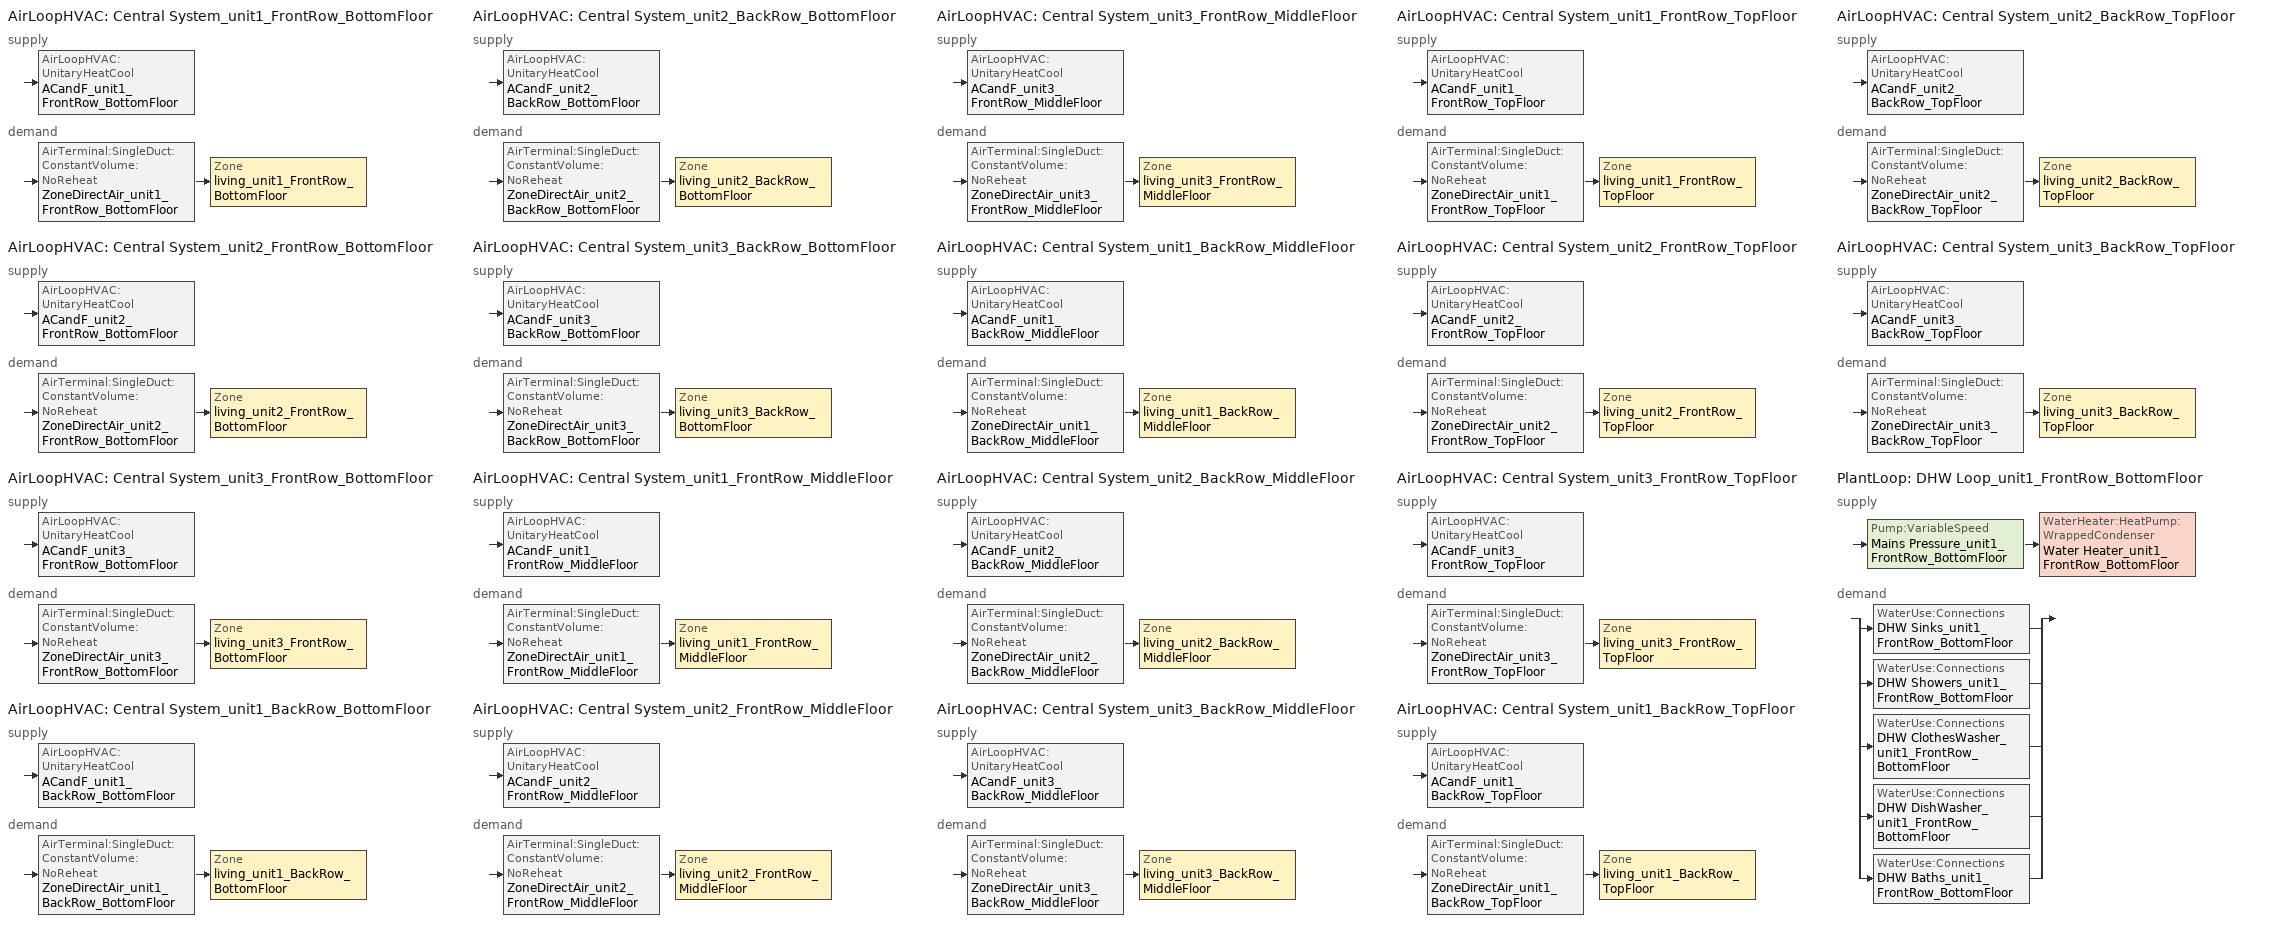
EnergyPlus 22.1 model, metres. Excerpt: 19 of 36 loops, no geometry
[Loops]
AirLoopHVAC 'Central System_unit1_FrontRow_BottomFloor'
 supply: AirLoopHVAC:UnitaryHeatCool 'ACandF_unit1_FrontRow_BottomFloor'
 demand: AirTerminal:SingleDuct:ConstantVolume:NoReheat 'ZoneDirectAir_unit1_FrontRow_BottomFloor' > Zone 'living_unit1_FrontRow_BottomFloor'
AirLoopHVAC 'Central System_unit2_FrontRow_BottomFloor'
 supply: AirLoopHVAC:UnitaryHeatCool 'ACandF_unit2_FrontRow_BottomFloor'
 demand: AirTerminal:SingleDuct:ConstantVolume:NoReheat 'ZoneDirectAir_unit2_FrontRow_BottomFloor' > Zone 'living_unit2_FrontRow_BottomFloor'
AirLoopHVAC 'Central System_unit3_FrontRow_BottomFloor'
 supply: AirLoopHVAC:UnitaryHeatCool 'ACandF_unit3_FrontRow_BottomFloor'
 demand: AirTerminal:SingleDuct:ConstantVolume:NoReheat 'ZoneDirectAir_unit3_FrontRow_BottomFloor' > Zone 'living_unit3_FrontRow_BottomFloor'
AirLoopHVAC 'Central System_unit1_BackRow_BottomFloor'
 supply: AirLoopHVAC:UnitaryHeatCool 'ACandF_unit1_BackRow_BottomFloor'
 demand: AirTerminal:SingleDuct:ConstantVolume:NoReheat 'ZoneDirectAir_unit1_BackRow_BottomFloor' > Zone 'living_unit1_BackRow_BottomFloor'
AirLoopHVAC 'Central System_unit2_BackRow_BottomFloor'
 supply: AirLoopHVAC:UnitaryHeatCool 'ACandF_unit2_BackRow_BottomFloor'
 demand: AirTerminal:SingleDuct:ConstantVolume:NoReheat 'ZoneDirectAir_unit2_BackRow_BottomFloor' > Zone 'living_unit2_BackRow_BottomFloor'
AirLoopHVAC 'Central System_unit3_BackRow_BottomFloor'
 supply: AirLoopHVAC:UnitaryHeatCool 'ACandF_unit3_BackRow_BottomFloor'
 demand: AirTerminal:SingleDuct:ConstantVolume:NoReheat 'ZoneDirectAir_unit3_BackRow_BottomFloor' > Zone 'living_unit3_BackRow_BottomFloor'
AirLoopHVAC 'Central System_unit1_FrontRow_MiddleFloor'
 supply: AirLoopHVAC:UnitaryHeatCool 'ACandF_unit1_FrontRow_MiddleFloor'
 demand: AirTerminal:SingleDuct:ConstantVolume:NoReheat 'ZoneDirectAir_unit1_FrontRow_MiddleFloor' > Zone 'living_unit1_FrontRow_MiddleFloor'
AirLoopHVAC 'Central System_unit2_FrontRow_MiddleFloor'
 supply: AirLoopHVAC:UnitaryHeatCool 'ACandF_unit2_FrontRow_MiddleFloor'
 demand: AirTerminal:SingleDuct:ConstantVolume:NoReheat 'ZoneDirectAir_unit2_FrontRow_MiddleFloor' > Zone 'living_unit2_FrontRow_MiddleFloor'
AirLoopHVAC 'Central System_unit3_FrontRow_MiddleFloor'
 supply: AirLoopHVAC:UnitaryHeatCool 'ACandF_unit3_FrontRow_MiddleFloor'
 demand: AirTerminal:SingleDuct:ConstantVolume:NoReheat 'ZoneDirectAir_unit3_FrontRow_MiddleFloor' > Zone 'living_unit3_FrontRow_MiddleFloor'
AirLoopHVAC 'Central System_unit1_BackRow_MiddleFloor'
 supply: AirLoopHVAC:UnitaryHeatCool 'ACandF_unit1_BackRow_MiddleFloor'
 demand: AirTerminal:SingleDuct:ConstantVolume:NoReheat 'ZoneDirectAir_unit1_BackRow_MiddleFloor' > Zone 'living_unit1_BackRow_MiddleFloor'
AirLoopHVAC 'Central System_unit2_BackRow_MiddleFloor'
 supply: AirLoopHVAC:UnitaryHeatCool 'ACandF_unit2_BackRow_MiddleFloor'
 demand: AirTerminal:SingleDuct:ConstantVolume:NoReheat 'ZoneDirectAir_unit2_BackRow_MiddleFloor' > Zone 'living_unit2_BackRow_MiddleFloor'
AirLoopHVAC 'Central System_unit3_BackRow_MiddleFloor'
 supply: AirLoopHVAC:UnitaryHeatCool 'ACandF_unit3_BackRow_MiddleFloor'
 demand: AirTerminal:SingleDuct:ConstantVolume:NoReheat 'ZoneDirectAir_unit3_BackRow_MiddleFloor' > Zone 'living_unit3_BackRow_MiddleFloor'
AirLoopHVAC 'Central System_unit1_FrontRow_TopFloor'
 supply: AirLoopHVAC:UnitaryHeatCool 'ACandF_unit1_FrontRow_TopFloor'
 demand: AirTerminal:SingleDuct:ConstantVolume:NoReheat 'ZoneDirectAir_unit1_FrontRow_TopFloor' > Zone 'living_unit1_FrontRow_TopFloor'
AirLoopHVAC 'Central System_unit2_FrontRow_TopFloor'
 supply: AirLoopHVAC:UnitaryHeatCool 'ACandF_unit2_FrontRow_TopFloor'
 demand: AirTerminal:SingleDuct:ConstantVolume:NoReheat 'ZoneDirectAir_unit2_FrontRow_TopFloor' > Zone 'living_unit2_FrontRow_TopFloor'
AirLoopHVAC 'Central System_unit3_FrontRow_TopFloor'
 supply: AirLoopHVAC:UnitaryHeatCool 'ACandF_unit3_FrontRow_TopFloor'
 demand: AirTerminal:SingleDuct:ConstantVolume:NoReheat 'ZoneDirectAir_unit3_FrontRow_TopFloor' > Zone 'living_unit3_FrontRow_TopFloor'
AirLoopHVAC 'Central System_unit1_BackRow_TopFloor'
 supply: AirLoopHVAC:UnitaryHeatCool 'ACandF_unit1_BackRow_TopFloor'
 demand: AirTerminal:SingleDuct:ConstantVolume:NoReheat 'ZoneDirectAir_unit1_BackRow_TopFloor' > Zone 'living_unit1_BackRow_TopFloor'
AirLoopHVAC 'Central System_unit2_BackRow_TopFloor'
 supply: AirLoopHVAC:UnitaryHeatCool 'ACandF_unit2_BackRow_TopFloor'
 demand: AirTerminal:SingleDuct:ConstantVolume:NoReheat 'ZoneDirectAir_unit2_BackRow_TopFloor' > Zone 'living_unit2_BackRow_TopFloor'
AirLoopHVAC 'Central System_unit3_BackRow_TopFloor'
 supply: AirLoopHVAC:UnitaryHeatCool 'ACandF_unit3_BackRow_TopFloor'
 demand: AirTerminal:SingleDuct:ConstantVolume:NoReheat 'ZoneDirectAir_unit3_BackRow_TopFloor' > Zone 'living_unit3_BackRow_TopFloor'
PlantLoop 'DHW Loop_unit1_FrontRow_BottomFloor'
 supply: Pump:VariableSpeed 'Mains Pressure_unit1_FrontRow_BottomFloor' > WaterHeater:HeatPump:WrappedCondenser 'Water Heater_unit1_FrontRow_BottomFloor'
 demand: split
  | WaterUse:Connections 'DHW Sinks_unit1_FrontRow_BottomFloor'
  | WaterUse:Connections 'DHW Showers_unit1_FrontRow_BottomFloor'
  | WaterUse:Connections 'DHW ClothesWasher_unit1_FrontRow_BottomFloor'
  | WaterUse:Connections 'DHW DishWasher_unit1_FrontRow_BottomFloor'
  | WaterUse:Connections 'DHW Baths_unit1_FrontRow_BottomFloor'
[ThermostatSetpoint:DualSetpoint]
Name | Heating Setpoint Temperature Schedule | Cooling Setpoint Temperature Schedule
thermostat_living_1bf Dual SP Control | heating_sch_1bf | cooling_sch_1bf
thermostat_living_2bf Dual SP Control | heating_sch_2bf | cooling_sch_2bf
thermostat_living_3bf Dual SP Control | heating_sch_3bf | cooling_sch_3bf
thermostat_living_1bb Dual SP Control | heating_sch_1bb | cooling_sch_1bb
thermostat_living_2bb Dual SP Control | heating_sch_2bb | cooling_sch_2bb
thermostat_living_3bb Dual SP Control | heating_sch_3bb | cooling_sch_3bb
thermostat_living_1mf Dual SP Control | heating_sch_1mf | cooling_sch_1mf
thermostat_living_2mf Dual SP Control | heating_sch_2mf | cooling_sch_2mf
thermostat_living_3mf Dual SP Control | heating_sch_3mf | cooling_sch_3mf
thermostat_living_1mb Dual SP Control | heating_sch_1mb | cooling_sch_1mb
thermostat_living_2mb Dual SP Control | heating_sch_2mb | cooling_sch_2mb
thermostat_living_3mb Dual SP Control | heating_sch_3mb | cooling_sch_3mb
thermostat_living_1tf Dual SP Control | heating_sch_1tf | cooling_sch_1tf
thermostat_living_2tf Dual SP Control | heating_sch_2tf | cooling_sch_2tf
thermostat_living_3tf Dual SP Control | heating_sch_3tf | cooling_sch_3tf
thermostat_living_1tb Dual SP Control | heating_sch_1tb | cooling_sch_1tb
thermostat_living_2tb Dual SP Control | heating_sch_2tb | cooling_sch_2tb
thermostat_living_3tb Dual SP Control | heating_sch_3tb | cooling_sch_3tb
[Sizing:Zone] Zone Cooling Design Supply Air Temperature Input Method=SupplyAirTemperature; Zone Cooling Design Supply Air Temperature {C}=12; Zone Heating Design Supply Air Temperature Input Method=SupplyAirTemperature; Zone Heating Design Supply Air Temperature {C}=50; Zone Cooling Design Supply Air Humidity Ratio {kgWater/kgDryAir}=0.0081; Zone Heating Design Supply Air Humidity Ratio {kgWater/kgDryAir}=0.008; Cooling Design Air Flow Method=DesignDay; Cooling Minimum Air Flow per Zone Floor Area {m3/s-m2}=0.000762; Heating Design Air Flow Method=DesignDay; Heating Maximum Air Flow per Zone Floor Area {m3/s-m2}=0.002032; Heating Maximum Air Flow {m3/s}=0.141576; Heating Maximum Air Flow Fraction=0.3
Name | Design Specification Outdoor Air Object
living_unit1_FrontRow_BottomFloor | SZ_DSOA_living_unit1_FrontRow_BottomFloor
living_unit2_FrontRow_BottomFloor | SZ_DSOA_living_unit2_FrontRow_BottomFloor
living_unit3_FrontRow_BottomFloor | SZ_DSOA_living_unit3_FrontRow_BottomFloor
living_unit1_BackRow_BottomFloor | SZ_DSOA_living_unit1_BackRow_BottomFloor
living_unit2_BackRow_BottomFloor | SZ_DSOA_living_unit2_BackRow_BottomFloor
living_unit3_BackRow_BottomFloor | SZ_DSOA_living_unit3_BackRow_BottomFloor
living_unit1_FrontRow_MiddleFloor | SZ_DSOA_living_unit1_FrontRow_MiddleFloor
living_unit2_FrontRow_MiddleFloor | SZ_DSOA_living_unit2_FrontRow_MiddleFloor
living_unit3_FrontRow_MiddleFloor | SZ_DSOA_living_unit3_FrontRow_MiddleFloor
living_unit1_BackRow_MiddleFloor | SZ_DSOA_living_unit1_BackRow_MiddleFloor
living_unit2_BackRow_MiddleFloor | SZ_DSOA_living_unit2_BackRow_MiddleFloor
living_unit3_BackRow_MiddleFloor | SZ_DSOA_living_unit3_BackRow_MiddleFloor
living_unit1_FrontRow_TopFloor | SZ_DSOA_living_unit1_FrontRow_TopFloor
living_unit2_FrontRow_TopFloor | SZ_DSOA_living_unit2_FrontRow_TopFloor
living_unit3_FrontRow_TopFloor | SZ_DSOA_living_unit3_FrontRow_TopFloor
living_unit1_BackRow_TopFloor | SZ_DSOA_living_unit1_BackRow_TopFloor
living_unit2_BackRow_TopFloor | SZ_DSOA_living_unit2_BackRow_TopFloor
living_unit3_BackRow_TopFloor | SZ_DSOA_living_unit3_BackRow_TopFloor
[Sizing:System] Type of Load to Size On=Sensible; Design Outdoor Air Flow Rate {m3/s}=autosize; Central Heating Maximum System Air Flow Ratio=1; Preheat Design Temperature {C}=7; Preheat Design Humidity Ratio {kgWater/kgDryAir}=0.008; Precool Design Temperature {C}=11; Precool Design Humidity Ratio {kgWater/kgDryAir}=0.008; Central Cooling Design Supply Air Temperature {C}=12; Central Heating Design Supply Air Temperature {C}=50; Type of Zone Sum to Use=NonCoincident; 100% Outdoor Air in Cooling=No; 100% Outdoor Air in Heating=No; Central Cooling Design Supply Air Humidity Ratio {kgWater/kgDryAir}=0.008; Central Heating Design Supply Air Humidity Ratio {kgWater/kgDryAir}=0.008; Cooling Supply Air Flow Rate Method=DesignDay; Heating Supply Air Flow Rate Method=DesignDay; Zone Maximum Outdoor Air Fraction=1; Cooling Design Capacity Method=CoolingDesignCapacity; Cooling Design Capacity {W}=autosize; Heating Design Capacity Method=HeatingDesignCapacity; Heating Design Capacity {W}=autosize; Central Cooling Capacity Control Method=OnOff
Central System_unit1_FrontRow_BottomFloor; Central System_unit2_FrontRow_BottomFloor; Central System_unit3_FrontRow_BottomFloor; Central System_unit1_BackRow_BottomFloor; Central System_unit2_BackRow_BottomFloor; Central System_unit3_BackRow_BottomFloor; Central System_unit1_FrontRow_MiddleFloor; Central System_unit2_FrontRow_MiddleFloor; Central System_unit3_FrontRow_MiddleFloor; Central System_unit1_BackRow_MiddleFloor; Central System_unit2_BackRow_MiddleFloor; Central System_unit3_BackRow_MiddleFloor; Central System_unit1_FrontRow_TopFloor; Central System_unit2_FrontRow_TopFloor; Central System_unit3_FrontRow_TopFloor; Central System_unit1_BackRow_TopFloor; Central System_unit2_BackRow_TopFloor; Central System_unit3_BackRow_TopFloor
[ZoneControl:Thermostat] Control Type Schedule=zone_control_type
Name | Zone or ZoneList | Control 1
Zone Thermostat_unit1_FrontRow_BottomFloor | living_unit1_FrontRow_BottomFloor | thermostat_living_1bf Dual SP Control
Zone Thermostat_unit2_FrontRow_BottomFloor | living_unit2_FrontRow_BottomFloor | thermostat_living_2bf Dual SP Control
Zone Thermostat_unit3_FrontRow_BottomFloor | living_unit3_FrontRow_BottomFloor | thermostat_living_3bf Dual SP Control
Zone Thermostat_unit1_BackRow_BottomFloor | living_unit1_BackRow_BottomFloor | thermostat_living_1bb Dual SP Control
Zone Thermostat_unit2_BackRow_BottomFloor | living_unit2_BackRow_BottomFloor | thermostat_living_2bb Dual SP Control
Zone Thermostat_unit3_BackRow_BottomFloor | living_unit3_BackRow_BottomFloor | thermostat_living_3bb Dual SP Control
Zone Thermostat_unit1_FrontRow_MiddleFloor | living_unit1_FrontRow_MiddleFloor | thermostat_living_1mf Dual SP Control
Zone Thermostat_unit2_FrontRow_MiddleFloor | living_unit2_FrontRow_MiddleFloor | thermostat_living_2mf Dual SP Control
Zone Thermostat_unit3_FrontRow_MiddleFloor | living_unit3_FrontRow_MiddleFloor | thermostat_living_3mf Dual SP Control
Zone Thermostat_unit1_BackRow_MiddleFloor | living_unit1_BackRow_MiddleFloor | thermostat_living_1mb Dual SP Control
Zone Thermostat_unit2_BackRow_MiddleFloor | living_unit2_BackRow_MiddleFloor | thermostat_living_2mb Dual SP Control
Zone Thermostat_unit3_BackRow_MiddleFloor | living_unit3_BackRow_MiddleFloor | thermostat_living_3mb Dual SP Control
Zone Thermostat_unit1_FrontRow_TopFloor | living_unit1_FrontRow_TopFloor | thermostat_living_1tf Dual SP Control
Zone Thermostat_unit2_FrontRow_TopFloor | living_unit2_FrontRow_TopFloor | thermostat_living_2tf Dual SP Control
Zone Thermostat_unit3_FrontRow_TopFloor | living_unit3_FrontRow_TopFloor | thermostat_living_3tf Dual SP Control
Zone Thermostat_unit1_BackRow_TopFloor | living_unit1_BackRow_TopFloor | thermostat_living_1tb Dual SP Control
Zone Thermostat_unit2_BackRow_TopFloor | living_unit2_BackRow_TopFloor | thermostat_living_2tb Dual SP Control
Zone Thermostat_unit3_BackRow_TopFloor | living_unit3_BackRow_TopFloor | thermostat_living_3tb Dual SP Control
[AirTerminal:SingleDuct:ConstantVolume:NoReheat] Availability Schedule=always_avail; Maximum Air Flow Rate {m3/s}=autosize
ZoneDirectAir_unit1_FrontRow_BottomFloor; ZoneDirectAir_unit2_FrontRow_BottomFloor; ZoneDirectAir_unit3_FrontRow_BottomFloor; ZoneDirectAir_unit1_BackRow_BottomFloor; ZoneDirectAir_unit2_BackRow_BottomFloor; ZoneDirectAir_unit3_BackRow_BottomFloor; ZoneDirectAir_unit1_FrontRow_MiddleFloor; ZoneDirectAir_unit2_FrontRow_MiddleFloor; ZoneDirectAir_unit3_FrontRow_MiddleFloor; ZoneDirectAir_unit1_BackRow_MiddleFloor; ZoneDirectAir_unit2_BackRow_MiddleFloor; ZoneDirectAir_unit3_BackRow_MiddleFloor; ZoneDirectAir_unit1_FrontRow_TopFloor; ZoneDirectAir_unit2_FrontRow_TopFloor; ZoneDirectAir_unit3_FrontRow_TopFloor; ZoneDirectAir_unit1_BackRow_TopFloor; ZoneDirectAir_unit2_BackRow_TopFloor; ZoneDirectAir_unit3_BackRow_TopFloor
[DesignSpecification:OutdoorAir] Outdoor Air Method=Flow/Zone; Outdoor Air Flow per Person {m3/s-person}=0; Outdoor Air Flow per Zone {m3/s}=0.0212376
SZ_DSOA_living_unit1_FrontRow_BottomFloor; SZ_DSOA_living_unit2_FrontRow_BottomFloor; SZ_DSOA_living_unit3_FrontRow_BottomFloor; SZ_DSOA_living_unit1_BackRow_BottomFloor; SZ_DSOA_living_unit2_BackRow_BottomFloor; SZ_DSOA_living_unit3_BackRow_BottomFloor; SZ_DSOA_living_unit1_FrontRow_MiddleFloor; SZ_DSOA_living_unit2_FrontRow_MiddleFloor; SZ_DSOA_living_unit3_FrontRow_MiddleFloor; SZ_DSOA_living_unit1_BackRow_MiddleFloor; SZ_DSOA_living_unit2_BackRow_MiddleFloor; SZ_DSOA_living_unit3_BackRow_MiddleFloor; SZ_DSOA_living_unit1_FrontRow_TopFloor; SZ_DSOA_living_unit2_FrontRow_TopFloor; SZ_DSOA_living_unit3_FrontRow_TopFloor; SZ_DSOA_living_unit1_BackRow_TopFloor; SZ_DSOA_living_unit2_BackRow_TopFloor; SZ_DSOA_living_unit3_BackRow_TopFloor
[Coil:Cooling:DX:SingleSpeed] Availability Schedule=always_avail; Gross Rated Total Cooling Capacity {W}=autosize; Gross Rated Sensible Heat Ratio=autosize; Gross Rated Cooling COP {W/W}=3.97009; Rated Air Flow Rate {m3/s}=autosize; Total Cooling Capacity Function of Temperature Curve=Cool-Cap-FT; Total Cooling Capacity Function of Flow Fraction Curve=ConstantCubic; Energy Input Ratio Function of Temperature Curve=Cool-EIR-FT; Energy Input Ratio Function of Flow Fraction Curve=ConstantCubic; Part Load Fraction Correlation Curve=Cool-PLF-fPLR
DX Cooling Coil_unit1_FrontRow_BottomFloor; DX Cooling Coil_unit2_FrontRow_BottomFloor; DX Cooling Coil_unit3_FrontRow_BottomFloor; DX Cooling Coil_unit1_BackRow_BottomFloor; DX Cooling Coil_unit2_BackRow_BottomFloor; DX Cooling Coil_unit3_BackRow_BottomFloor; DX Cooling Coil_unit1_FrontRow_MiddleFloor; DX Cooling Coil_unit2_FrontRow_MiddleFloor; DX Cooling Coil_unit3_FrontRow_MiddleFloor; DX Cooling Coil_unit1_BackRow_MiddleFloor; DX Cooling Coil_unit2_BackRow_MiddleFloor; DX Cooling Coil_unit3_BackRow_MiddleFloor; DX Cooling Coil_unit1_FrontRow_TopFloor; DX Cooling Coil_unit2_FrontRow_TopFloor; DX Cooling Coil_unit3_FrontRow_TopFloor; DX Cooling Coil_unit1_BackRow_TopFloor; DX Cooling Coil_unit2_BackRow_TopFloor; DX Cooling Coil_unit3_BackRow_TopFloor
[Fan:OnOff]
Name | Availability Schedule | Fan Total Efficiency | Pressure Rise {Pa} | Maximum Flow Rate {m3/s} | Motor Efficiency | Motor In Airstream Fraction
Supply Fan_unit1_FrontRow_BottomFloor; Supply Fan_unit2_FrontRow_BottomFloor; Supply Fan_unit3_FrontRow_BottomFloor; Supply Fan_unit1_BackRow_BottomFloor; Supply Fan_unit2_BackRow_BottomFloor; Supply Fan_unit3_BackRow_BottomFloor; Supply Fan_unit1_FrontRow_MiddleFloor; Supply Fan_unit2_FrontRow_MiddleFloor; Supply Fan_unit3_FrontRow_MiddleFloor; Supply Fan_unit1_BackRow_MiddleFloor; Supply Fan_unit2_BackRow_MiddleFloor; Supply Fan_unit3_BackRow_MiddleFloor; Supply Fan_unit1_FrontRow_TopFloor; Supply Fan_unit2_FrontRow_TopFloor; Supply Fan_unit3_FrontRow_TopFloor; Supply Fan_unit1_BackRow_TopFloor; Supply Fan_unit2_BackRow_TopFloor; Supply Fan_unit3_BackRow_TopFloor | always_avail | 0.377 | 400 | autosize | 0.65 | 1
OASupplyFan_unit1_FrontRow_BottomFloor; OAExhaustFan_unit1_FrontRow_BottomFloor; OASupplyFan_unit2_FrontRow_BottomFloor; OAExhaustFan_unit2_FrontRow_BottomFloor; OASupplyFan_unit3_FrontRow_BottomFloor; OAExhaustFan_unit3_FrontRow_BottomFloor; OASupplyFan_unit1_BackRow_BottomFloor; OAExhaustFan_unit1_BackRow_BottomFloor; OASupplyFan_unit2_BackRow_BottomFloor; OAExhaustFan_unit2_BackRow_BottomFloor; OASupplyFan_unit3_BackRow_BottomFloor; OAExhaustFan_unit3_BackRow_BottomFloor; OASupplyFan_unit1_FrontRow_MiddleFloor; OAExhaustFan_unit1_FrontRow_MiddleFloor; OASupplyFan_unit2_FrontRow_MiddleFloor; OAExhaustFan_unit2_FrontRow_MiddleFloor; OASupplyFan_unit3_FrontRow_MiddleFloor; OAExhaustFan_unit3_FrontRow_MiddleFloor; OASupplyFan_unit1_BackRow_MiddleFloor; OAExhaustFan_unit1_BackRow_MiddleFloor; OASupplyFan_unit2_BackRow_MiddleFloor; OAExhaustFan_unit2_BackRow_MiddleFloor; OASupplyFan_unit3_BackRow_MiddleFloor; OAExhaustFan_unit3_BackRow_MiddleFloor; OASupplyFan_unit1_FrontRow_TopFloor; OAExhaustFan_unit1_FrontRow_TopFloor; OASupplyFan_unit2_FrontRow_TopFloor; OAExhaustFan_unit2_FrontRow_TopFloor; OASupplyFan_unit3_FrontRow_TopFloor; OAExhaustFan_unit3_FrontRow_TopFloor; OASupplyFan_unit1_BackRow_TopFloor; OAExhaustFan_unit1_BackRow_TopFloor; OASupplyFan_unit2_BackRow_TopFloor; OAExhaustFan_unit2_BackRow_TopFloor; OASupplyFan_unit3_BackRow_TopFloor; OAExhaustFan_unit3_BackRow_TopFloor | never_avail | 0.6 | 529.72 | 0.0212376 | 1 | 0
Heat Pump Water Heater Fan_unit1_FrontRow_BottomFloor | always_avail | 0.7 | 100 | autosize | 0.9 | 1
[AirLoopHVAC] Design Supply Air Flow Rate {m3/s}=autosize
Central System_unit1_FrontRow_BottomFloor; Central System_unit2_FrontRow_BottomFloor; Central System_unit3_FrontRow_BottomFloor; Central System_unit1_BackRow_BottomFloor; Central System_unit2_BackRow_BottomFloor; Central System_unit3_BackRow_BottomFloor; Central System_unit1_FrontRow_MiddleFloor; Central System_unit2_FrontRow_MiddleFloor; Central System_unit3_FrontRow_MiddleFloor; Central System_unit1_BackRow_MiddleFloor; Central System_unit2_BackRow_MiddleFloor; Central System_unit3_BackRow_MiddleFloor; Central System_unit1_FrontRow_TopFloor; Central System_unit2_FrontRow_TopFloor; Central System_unit3_FrontRow_TopFloor; Central System_unit1_BackRow_TopFloor; Central System_unit2_BackRow_TopFloor; Central System_unit3_BackRow_TopFloor
[AirLoopHVAC:UnitaryHeatCool] Availability Schedule=always_avail; Supply Air Fan Operating Mode Schedule=fan_cycle; Maximum Supply Air Temperature {C}=80; Cooling Supply Air Flow Rate {m3/s}=autosize; Heating Supply Air Flow Rate {m3/s}=autosize; No Load Supply Air Flow Rate {m3/s}=0; Fan Placement=BlowThrough; Dehumidification Control Type=None
Name | Controlling Zone or Thermostat Location | Supply Fan | Heating Coil | Cooling Coil
ACandF_unit1_FrontRow_BottomFloor | living_unit1_FrontRow_BottomFloor | Supply Fan_unit1_FrontRow_BottomFloor | Main electric heating coil_unit1_FrontRow_BottomFloor | DX Cooling Coil_unit1_FrontRow_BottomFloor
ACandF_unit2_FrontRow_BottomFloor | living_unit2_FrontRow_BottomFloor | Supply Fan_unit2_FrontRow_BottomFloor | Main electric heating coil_unit2_FrontRow_BottomFloor | DX Cooling Coil_unit2_FrontRow_BottomFloor
ACandF_unit3_FrontRow_BottomFloor | living_unit3_FrontRow_BottomFloor | Supply Fan_unit3_FrontRow_BottomFloor | Main electric Heating Coil_unit3_FrontRow_BottomFloor | DX Cooling Coil_unit3_FrontRow_BottomFloor
ACandF_unit1_BackRow_BottomFloor | living_unit1_BackRow_BottomFloor | Supply Fan_unit1_BackRow_BottomFloor | Main electric Heating Coil_unit1_BackRow_BottomFloor | DX Cooling Coil_unit1_BackRow_BottomFloor
ACandF_unit2_BackRow_BottomFloor | living_unit2_BackRow_BottomFloor | Supply Fan_unit2_BackRow_BottomFloor | Main electric Heating Coil_unit2_BackRow_BottomFloor | DX Cooling Coil_unit2_BackRow_BottomFloor
ACandF_unit3_BackRow_BottomFloor | living_unit3_BackRow_BottomFloor | Supply Fan_unit3_BackRow_BottomFloor | Main electric Heating Coil_unit3_BackRow_BottomFloor | DX Cooling Coil_unit3_BackRow_BottomFloor
ACandF_unit1_FrontRow_MiddleFloor | living_unit1_FrontRow_MiddleFloor | Supply Fan_unit1_FrontRow_MiddleFloor | Main electric Heating Coil_unit1_FrontRow_MiddleFloor | DX Cooling Coil_unit1_FrontRow_MiddleFloor
ACandF_unit2_FrontRow_MiddleFloor | living_unit2_FrontRow_MiddleFloor | Supply Fan_unit2_FrontRow_MiddleFloor | Main electric Heating Coil_unit2_FrontRow_MiddleFloor | DX Cooling Coil_unit2_FrontRow_MiddleFloor
ACandF_unit3_FrontRow_MiddleFloor | living_unit3_FrontRow_MiddleFloor | Supply Fan_unit3_FrontRow_MiddleFloor | Main electric Heating Coil_unit3_FrontRow_MiddleFloor | DX Cooling Coil_unit3_FrontRow_MiddleFloor
ACandF_unit1_BackRow_MiddleFloor | living_unit1_BackRow_MiddleFloor | Supply Fan_unit1_BackRow_MiddleFloor | Main electric Heating Coil_unit1_BackRow_MiddleFloor | DX Cooling Coil_unit1_BackRow_MiddleFloor
ACandF_unit2_BackRow_MiddleFloor | living_unit2_BackRow_MiddleFloor | Supply Fan_unit2_BackRow_MiddleFloor | Main electric Heating Coil_unit2_BackRow_MiddleFloor | DX Cooling Coil_unit2_BackRow_MiddleFloor
ACandF_unit3_BackRow_MiddleFloor | living_unit3_BackRow_MiddleFloor | Supply Fan_unit3_BackRow_MiddleFloor | Main electric Heating Coil_unit3_BackRow_MiddleFloor | DX Cooling Coil_unit3_BackRow_MiddleFloor
ACandF_unit1_FrontRow_TopFloor | living_unit1_FrontRow_TopFloor | Supply Fan_unit1_FrontRow_TopFloor | Main electric Heating Coil_unit1_FrontRow_TopFloor | DX Cooling Coil_unit1_FrontRow_TopFloor
ACandF_unit2_FrontRow_TopFloor | living_unit2_FrontRow_TopFloor | Supply Fan_unit2_FrontRow_TopFloor | Main electric Heating Coil_unit2_FrontRow_TopFloor | DX Cooling Coil_unit2_FrontRow_TopFloor
ACandF_unit3_FrontRow_TopFloor | living_unit3_FrontRow_TopFloor | Supply Fan_unit3_FrontRow_TopFloor | Main electric Heating Coil_unit3_FrontRow_TopFloor | DX Cooling Coil_unit3_FrontRow_TopFloor
ACandF_unit1_BackRow_TopFloor | living_unit1_BackRow_TopFloor | Supply Fan_unit1_BackRow_TopFloor | Main electric Heating Coil_unit1_BackRow_TopFloor | DX Cooling Coil_unit1_BackRow_TopFloor
ACandF_unit2_BackRow_TopFloor | living_unit2_BackRow_TopFloor | Supply Fan_unit2_BackRow_TopFloor | Main electric heating coil_unit2_BackRow_TopFloor | DX Cooling Coil_unit2_BackRow_TopFloor
ACandF_unit3_BackRow_TopFloor | living_unit3_BackRow_TopFloor | Supply Fan_unit3_BackRow_TopFloor | Main electric Heating Coil_unit3_BackRow_TopFloor | DX Cooling Coil_unit3_BackRow_TopFloor
[Coil:Heating:electric] Availability Schedule=always_avail; Efficiency=1
Name | Nominal Capacity {W}
Main electric heating coil_unit1_FrontRow_BottomFloor; Main electric heating coil_unit3_FrontRow_BottomFloor; Main electric heating coil_unit1_BackRow_BottomFloor; Main electric heating coil_unit2_BackRow_BottomFloor; Main electric heating coil_unit3_BackRow_BottomFloor; Main electric heating coil_unit1_FrontRow_MiddleFloor; Main electric heating coil_unit2_FrontRow_MiddleFloor; Main electric heating coil_unit3_FrontRow_MiddleFloor; Main electric heating coil_unit1_BackRow_MiddleFloor; Main electric heating coil_unit2_BackRow_MiddleFloor; Main electric heating coil_unit3_BackRow_MiddleFloor; Main electric heating coil_unit1_FrontRow_TopFloor; Main electric heating coil_unit2_FrontRow_TopFloor; Main electric heating coil_unit3_FrontRow_TopFloor; Main electric heating coil_unit1_BackRow_TopFloor; Main electric heating coil_unit2_BackRow_TopFloor; Main electric heating coil_unit3_BackRow_TopFloor | autosize
Main electric heating coil_unit2_FrontRow_BottomFloor | 4000
[Zone equipment]
living_unit1_FrontRow_BottomFloor: ZoneDirectAir_unit1_FrontRow_BottomFloor, Water Heater_unit1_FrontRow_BottomFloor, ERV_unit1_FrontRow_BottomFloor
living_unit2_FrontRow_BottomFloor: ZoneDirectAir_unit2_FrontRow_BottomFloor, Water Heater_unit2_FrontRow_BottomFloor, ERV_unit2_FrontRow_BottomFloor
living_unit3_FrontRow_BottomFloor: ZoneDirectAir_unit3_FrontRow_BottomFloor, Water Heater_unit3_FrontRow_BottomFloor, ERV_unit3_FrontRow_BottomFloor
living_unit1_BackRow_BottomFloor: ZoneDirectAir_unit1_BackRow_BottomFloor, Water Heater_unit1_BackRow_BottomFloor, ERV_unit1_BackRow_BottomFloor
living_unit2_BackRow_BottomFloor: ZoneDirectAir_unit2_BackRow_BottomFloor, Water Heater_unit2_BackRow_BottomFloor, ERV_unit2_BackRow_BottomFloor
living_unit3_BackRow_BottomFloor: ZoneDirectAir_unit3_BackRow_BottomFloor, Water Heater_unit3_BackRow_BottomFloor, ERV_unit3_BackRow_BottomFloor
living_unit1_FrontRow_MiddleFloor: ZoneDirectAir_unit1_FrontRow_MiddleFloor, Water Heater_unit1_FrontRow_MiddleFloor, ERV_unit1_FrontRow_MiddleFloor
living_unit2_FrontRow_MiddleFloor: ZoneDirectAir_unit2_FrontRow_MiddleFloor, Water Heater_unit2_FrontRow_MiddleFloor, ERV_unit2_FrontRow_MiddleFloor
living_unit3_FrontRow_MiddleFloor: ZoneDirectAir_unit3_FrontRow_MiddleFloor, Water Heater_unit3_FrontRow_MiddleFloor, ERV_unit3_FrontRow_MiddleFloor
living_unit1_BackRow_MiddleFloor: ZoneDirectAir_unit1_BackRow_MiddleFloor, Water Heater_unit1_BackRow_MiddleFloor, ERV_unit1_BackRow_MiddleFloor
living_unit2_BackRow_MiddleFloor: ZoneDirectAir_unit2_BackRow_MiddleFloor, Water Heater_unit2_BackRow_MiddleFloor, ERV_unit2_BackRow_MiddleFloor
living_unit3_BackRow_MiddleFloor: ZoneDirectAir_unit3_BackRow_MiddleFloor, Water Heater_unit3_BackRow_MiddleFloor, ERV_unit3_BackRow_MiddleFloor
living_unit1_FrontRow_TopFloor: ZoneDirectAir_unit1_FrontRow_TopFloor, Water Heater_unit1_FrontRow_TopFloor, ERV_unit1_FrontRow_TopFloor
living_unit2_FrontRow_TopFloor: ZoneDirectAir_unit2_FrontRow_TopFloor, Water Heater_unit2_FrontRow_TopFloor, ERV_unit2_FrontRow_TopFloor
living_unit3_FrontRow_TopFloor: ZoneDirectAir_unit3_FrontRow_TopFloor, Water Heater_unit3_FrontRow_TopFloor, ERV_unit3_FrontRow_TopFloor
living_unit1_BackRow_TopFloor: ZoneDirectAir_unit1_BackRow_TopFloor, Water Heater_unit1_BackRow_TopFloor, ERV_unit1_BackRow_TopFloor
living_unit2_BackRow_TopFloor: ZoneDirectAir_unit2_BackRow_TopFloor, Water Heater_unit2_BackRow_TopFloor, ERV_unit2_BackRow_TopFloor
living_unit3_BackRow_TopFloor: ZoneDirectAir_unit3_BackRow_TopFloor, Water Heater_unit3_BackRow_TopFloor, ERV_unit3_BackRow_TopFloor
[ZoneHVAC:EnergyRecoveryVentilator] Availability Schedule=never_avail; Supply Air Flow Rate {m3/s}=0.0212376; Exhaust Air Flow Rate {m3/s}=0.0212376
Name | Heat Exchanger | Supply Air Fan | Exhaust Air Fan
ERV_unit1_FrontRow_BottomFloor | OA_Heat_Recovery_Unit1_FrontRow_BottomFloor | OASupplyFan_unit1_FrontRow_BottomFloor | OAExhaustFan_unit1_FrontRow_BottomFloor
ERV_unit2_FrontRow_BottomFloor | OA_Heat_Recovery_Unit2_FrontRow_BottomFloor | OASupplyFan_unit2_FrontRow_BottomFloor | OAExhaustFan_unit2_FrontRow_BottomFloor
ERV_unit3_FrontRow_BottomFloor | OA_Heat_Recovery_Unit3_FrontRow_BottomFloor | OASupplyFan_unit3_FrontRow_BottomFloor | OAExhaustFan_unit3_FrontRow_BottomFloor
ERV_unit1_BackRow_BottomFloor | OA_Heat_Recovery_Unit1_BackRow_BottomFloor | OASupplyFan_unit1_BackRow_BottomFloor | OAExhaustFan_unit1_BackRow_BottomFloor
ERV_unit2_BackRow_BottomFloor | OA_Heat_Recovery_Unit2_BackRow_BottomFloor | OASupplyFan_unit2_BackRow_BottomFloor | OAExhaustFan_unit2_BackRow_BottomFloor
ERV_unit3_BackRow_BottomFloor | OA_Heat_Recovery_Unit3_BackRow_BottomFloor | OASupplyFan_unit3_BackRow_BottomFloor | OAExhaustFan_unit3_BackRow_BottomFloor
ERV_unit1_FrontRow_MiddleFloor | OA_Heat_Recovery_Unit1_FrontRow_MiddleFloor | OASupplyFan_unit1_FrontRow_MiddleFloor | OAExhaustFan_unit1_FrontRow_MiddleFloor
ERV_unit2_FrontRow_MiddleFloor | OA_Heat_Recovery_Unit2_FrontRow_MiddleFloor | OASupplyFan_unit2_FrontRow_MiddleFloor | OAExhaustFan_unit2_FrontRow_MiddleFloor
ERV_unit3_FrontRow_MiddleFloor | OA_Heat_Recovery_Unit3_FrontRow_MiddleFloor | OASupplyFan_unit3_FrontRow_MiddleFloor | OAExhaustFan_unit3_FrontRow_MiddleFloor
ERV_unit1_BackRow_MiddleFloor | OA_Heat_Recovery_Unit1_BackRow_MiddleFloor | OASupplyFan_unit1_BackRow_MiddleFloor | OAExhaustFan_unit1_BackRow_MiddleFloor
ERV_unit2_BackRow_MiddleFloor | OA_Heat_Recovery_Unit2_BackRow_MiddleFloor | OASupplyFan_unit2_BackRow_MiddleFloor | OAExhaustFan_unit2_BackRow_MiddleFloor
ERV_unit3_BackRow_MiddleFloor | OA_Heat_Recovery_Unit3_BackRow_MiddleFloor | OASupplyFan_unit3_BackRow_MiddleFloor | OAExhaustFan_unit3_BackRow_MiddleFloor
ERV_unit1_FrontRow_TopFloor | OA_Heat_Recovery_Unit1_FrontRow_TopFloor | OASupplyFan_unit1_FrontRow_TopFloor | OAExhaustFan_unit1_FrontRow_TopFloor
ERV_unit2_FrontRow_TopFloor | OA_Heat_Recovery_Unit2_FrontRow_TopFloor | OASupplyFan_unit2_FrontRow_TopFloor | OAExhaustFan_unit2_FrontRow_TopFloor
ERV_unit3_FrontRow_TopFloor | OA_Heat_Recovery_Unit3_FrontRow_TopFloor | OASupplyFan_unit3_FrontRow_TopFloor | OAExhaustFan_unit3_FrontRow_TopFloor
ERV_unit1_BackRow_TopFloor | OA_Heat_Recovery_Unit1_BackRow_TopFloor | OASupplyFan_unit1_BackRow_TopFloor | OAExhaustFan_unit1_BackRow_TopFloor
ERV_unit2_BackRow_TopFloor | OA_Heat_Recovery_Unit2_BackRow_TopFloor | OASupplyFan_unit2_BackRow_TopFloor | OAExhaustFan_unit2_BackRow_TopFloor
ERV_unit3_BackRow_TopFloor | OA_Heat_Recovery_Unit3_BackRow_TopFloor | OASupplyFan_unit3_BackRow_TopFloor | OAExhaustFan_unit3_BackRow_TopFloor
[HeatExchanger:AirToAir:SensibleAndLatent] Nominal Supply Air Flow Rate {m3/s}=0.0212376; Sensible Effectiveness at 100% Heating Air Flow=0.65; Latent Effectiveness at 100% Heating Air Flow=0; Sensible Effectiveness at 75% Heating Air Flow=0.65; Latent Effectiveness at 75% Heating Air Flow=0; Sensible Effectiveness at 100% Cooling Air Flow=0.65; Latent Effectiveness at 100% Cooling Air Flow=0; Sensible Effectiveness at 75% Cooling Air Flow=0.65; Latent Effectiveness at 75% Cooling Air Flow=0; Nominal Electric Power {W}=0; Supply Air Outlet Temperature Control=No; Heat Exchanger Type=Plate; Frost Control Type=None; Threshold Temperature {C}=-16.8333; Initial Defrost Time Fraction=0.083; Rate of Defrost Time Fraction Increase {1/K}=0.0216; Economizer Lockout=No
Name | Availability Schedule
OA_Heat_Recovery_Unit1_FrontRow_BottomFloor; OA_Heat_Recovery_Unit2_FrontRow_BottomFloor; OA_Heat_Recovery_Unit3_FrontRow_BottomFloor; OA_Heat_Recovery_Unit1_BackRow_BottomFloor; OA_Heat_Recovery_Unit2_BackRow_BottomFloor; OA_Heat_Recovery_Unit3_BackRow_BottomFloor; OA_Heat_Recovery_Unit1_FrontRow_MiddleFloor; OA_Heat_Recovery_Unit2_FrontRow_MiddleFloor; OA_Heat_Recovery_Unit3_FrontRow_MiddleFloor; OA_Heat_Recovery_Unit1_BackRow_MiddleFloor; OA_Heat_Recovery_Unit2_BackRow_MiddleFloor; OA_Heat_Recovery_Unit3_BackRow_MiddleFloor; OA_Heat_Recovery_Unit2_FrontRow_TopFloor; OA_Heat_Recovery_Unit3_FrontRow_TopFloor; OA_Heat_Recovery_Unit1_BackRow_TopFloor; OA_Heat_Recovery_Unit2_BackRow_TopFloor; OA_Heat_Recovery_Unit3_BackRow_TopFloor | never_avail
OA_Heat_Recovery_Unit1_FrontRow_TopFloor | always_avail
[Pump:VariableSpeed]
Mains Pressure_unit1_FrontRow_BottomFloor: Design Maximum Flow Rate {m3/s}=autosize; Design Pump Head {Pa}=1; Design Power Consumption {W}=0; Motor Efficiency=1; Fraction of Motor Inefficiencies to Fluid Stream=0; Coefficient 1 of the Part Load Performance Curve=0; Coefficient 2 of the Part Load Performance Curve=1; Coefficient 3 of the Part Load Performance Curve=0; Coefficient 4 of the Part Load Performance Curve=0; Design Minimum Flow Rate {m3/s}=0; Pump Control Type=Intermittent
[WaterHeater:Sizing]
Water Heater_Tank_unit1_FrontRow_BottomFloor: Design Mode=ResidentialHUD-FHAMinimum; Number of Bedrooms=2; Number of Bathrooms=2
[WaterHeater:Stratified]
Water Heater_Tank_unit1_FrontRow_BottomFloor: Tank Volume {m3}=0.196841; Tank Height {m}=1.594; Tank Shape=VerticalCylinder; Maximum Temperature Limit {C}=51; Heater Priority Control=MasterSlave; Heater 1 Setpoint Temperature Schedule=dhw_setpt_hpwh; Heater 1 Deadband Temperature Difference {deltaC}=2; Heater 1 Capacity {W}=autosize; Heater 1 Height {m}=1.129; Heater 2 Setpoint Temperature Schedule=dhw_setpt_hpwh; Heater 2 Deadband Temperature Difference {deltaC}=2; Heater 2 Capacity {W}=0; Heater 2 Height {m}=0.266; Heater Fuel Type=electricity; Heater Thermal Efficiency=1; Off Cycle Parasitic Fuel Consumption Rate {W}=8.3; Off Cycle Parasitic Fuel Type=Electricity; Off Cycle Parasitic Heat Fraction to Tank=0; Off Cycle Parasitic Height {m}=1; On Cycle Parasitic Fuel Consumption Rate {W}=8.3; On Cycle Parasitic Fuel Type=Electricity; On Cycle Parasitic Heat Fraction to Tank=0; On Cycle Parasitic Height {m}=1; Ambient Temperature Indicator=Zone; Ambient Temperature Zone=living_unit1_FrontRow_BottomFloor; Uniform Skin Loss Coefficient per Unit Area to Ambient Temperature {W/m2-K}=0.730336; Skin Loss Fraction to Zone=1; Off Cycle Flue Loss Fraction to Zone=1; Use Side Effectiveness=1; Use Side Inlet Height {m}=0; Use Side Outlet Height {m}=autocalculate; Source Side Effectiveness=1; Source Side Inlet Height {m}=0.7; Source Side Outlet Height {m}=0; Inlet Mode=Fixed; Use Side Design Flow Rate {m3/s}=autosize; Source Side Design Flow Rate {m3/s}=autosize; Indirect Water Heating Recovery Time {hr}=1.5; Number of Nodes=1
[WaterHeater:HeatPump:WrappedCondenser]
Water Heater_unit1_FrontRow_BottomFloor: Availability Schedule=never_avail; Compressor Setpoint Temperature Schedule=Compressor Setpoint; Dead Band Temperature Difference {deltaC}=5; Condenser Bottom Location {m}=0.0664167; Condenser Top Location {m}=0.863417; Evaporator Air Flow Rate {m3/s}=autocalculate; Inlet Air Configuration=ZoneAirOnly; Inlet Air Zone=living_unit1_FrontRow_BottomFloor; Tank=Water Heater_Tank_unit1_FrontRow_BottomFloor; DX Coil=Heat Pump Water Heater Evaporator_unit1_FrontRow_BottomFloor; Minimum Inlet Air Temperature for Compressor Operation {C}=10; Maximum Inlet Air Temperature for Compressor Operation {C}=48.89; Compressor Location=Zone; Fan=Heat Pump Water Heater Fan_unit1_FrontRow_BottomFloor; Fan Placement=DrawThrough; On Cycle Parasitic Electric Load {W}=0; Off Cycle Parasitic Electric Load {W}=0; Tank Element Control Logic=MutuallyExclusive; Control Sensor 1 Height In Stratified Tank {m}=1.262; Control Sensor 1 Weight=0.75; Control Sensor 2 Height In Stratified Tank {m}=0.464
[Coil:WaterHeating:AirToWaterHeatPump:Wrapped]
Heat Pump Water Heater Evaporator_unit1_FrontRow_BottomFloor: Rated Heating Capacity {W}=1500; Rated COP {W/W}=3; Rated Sensible Heat Ratio=0.981; Rated Evaporator Inlet Air Dry-Bulb Temperature {C}=19.7; Rated Evaporator Inlet Air Wet-Bulb Temperature {C}=13.5; Rated Condenser Water Temperature {C}=48.89; Rated Evaporator Air Flow Rate {m3/s}=0.189; Evaporator Fan Power Included in Rated COP=yes; Maximum Ambient Temperature for Crankcase Heater Operation {C}=10; Evaporator Air Temperature Type for Curve Objects=WetBulbTemperature; Heating Capacity Function of Temperature Curve=HPWH-Htg-Cap-fT; Heating COP Function of Temperature Curve=HPWH-Htg-COP-fT; Part Load Fraction Correlation Curve=HPWH-COP-fPLR
[PlantEquipmentList]
DHW Plant Equipment_unit1_FrontRow_BottomFloor: Water Heater_unit1_FrontRow_BottomFloor
[Sizing:Plant]
DHW Loop_unit1_FrontRow_BottomFloor: Loop Type=Heating; Design Loop Exit Temperature {C}=48.8889; Loop Design Temperature Difference {deltaC}=5.55556
[PlantLoop]
DHW Loop_unit1_FrontRow_BottomFloor: Fluid Type=Water; Plant Equipment Operation Scheme=DHW Loop Operation_unit1_FrontRow_BottomFloor; Maximum Loop Temperature {C}=100; Minimum Loop Temperature {C}=0; Maximum Loop Flow Rate {m3/s}=autosize; Minimum Loop Flow Rate {m3/s}=0; Plant Loop Volume {m3}=autocalculate; Load Distribution Scheme=Optimal
[PlantEquipmentOperation:HeatingLoad]
DHW Control Scheme_unit1_FrontRow_BottomFloor: Load Range 1 Lower Limit {W}=0; Load Range 1 Upper Limit {W}=1000000000000000; Range 1 Equipment List=DHW Plant Equipment_unit1_FrontRow_BottomFloor
[PlantEquipmentOperationSchemes]
DHW Loop Operation_unit1_FrontRow_BottomFloor: Control Scheme 1=DHW Control Scheme_unit1_FrontRow_BottomFloor; Control Scheme 1 Schedule=always_avail
[SetpointManager:Scheduled]
DHW Loop Setpoint Manager_unit1_FrontRow_BottomFloor: Control Variable=Temperature; Schedule=DHWSupplySetpoint; Setpoint Node or NodeList=DHW Supply Outlet Node_unit1_FrontRow_BottomFloor
[WaterUse:Equipment]
Name | Peak Flow Rate {m3/s} | Flow Rate Fraction Schedule | Target Temperature Schedule
Clothes Washer_unit1_FrontRow_BottomFloor | 1.08128e-06 | ClothesWasher | CWWaterTempSchedule
Dishwasher_unit1_FrontRow_BottomFloor | 4.24457e-07 | Dishwasher | DWWaterTempSchedule
Sinks_unit1_FrontRow_BottomFloor | 7.1934e-05 | BA_sink_sch | SSBWaterTempSchedule
Showers_unit1_FrontRow_BottomFloor | 0.000141975 | BA_shower_sch | SSBWaterTempSchedule
Baths_unit1_FrontRow_BottomFloor | 0.00027764 | BA_bath_sch | SSBWaterTempSchedule
[WaterUse:Connections] Drain Water Heat Exchanger Type=None
Name | Water Use Equipment 1
DHW Sinks_unit1_FrontRow_BottomFloor | Sinks_unit1_FrontRow_BottomFloor
DHW Showers_unit1_FrontRow_BottomFloor | Showers_unit1_FrontRow_BottomFloor
DHW ClothesWasher_unit1_FrontRow_BottomFloor | Clothes Washer_unit1_FrontRow_BottomFloor
DHW DishWasher_unit1_FrontRow_BottomFloor | Dishwasher_unit1_FrontRow_BottomFloor
DHW Baths_unit1_FrontRow_BottomFloor | Baths_unit1_FrontRow_BottomFloor
[Schedule:Compact]
BA_shower_sch: Through: 12/31, For: AllDays, Until: 1:00, 0.00144798, Until: 2:00, 0.000658174, Until: 3:00, 0.000394904, Until: 4:00, 0.000658174, Until: 5:00, 0.00184289, Until: 6:00, 0.00684501, Until: 7:00, 0.0155329, Until: 8:00, 0.0154013, Until: 9:00, 0.0125053, Until: 10:00, 0.00974098, Until: 11:00, 0.00789809, Until: 12:00, 0.00618684, Until: 13:00, 0.00447558, Until: 14:00, 0.00381741, Until: 15:00, 0.00342251, Until: 16:00, 0.00329087, Until: 17:00, 0.00394904, Until: 18:00, 0.00513376, Until: 19:00, 0.00552866, Until: 20:00, 0.00552866, Until: 21:00, 0.00552866, Until: 22:00, 0.00539703, Until: 23:00, 0.00381741, Until: 24:00, 0.00276433
BA_bath_sch: Through: 12/31, For: AllDays, Until: 1:00, 0.000135303, Until: 2:00, 6.76515e-05, Until: 3:00, 6.76515e-05, Until: 4:00, 6.76515e-05, Until: 5:00, 0.000135303, Until: 6:00, 0.000321345, Until: 7:00, 0.000777992, Until: 8:00, 0.000980947, Until: 9:00, 0.00111625, Until: 10:00, 0.000980947, Until: 11:00, 0.000777992, Until: 12:00, 0.000591951, Until: 13:00, 0.000524299, Until: 14:00, 0.000388996, Until: 15:00, 0.000388996, Until: 16:00, 0.000388996, Until: 17:00, 0.000659602, Until: 18:00, 0.000777992, Until: 19:00, 0.00130229, Until: 20:00, 0.00169129, Until: 21:00, 0.00169129, Until: 22:00, 0.00130229, Until: 23:00, 0.00111625, Until: 24:00, 0.000659602
BA_sink_sch: Through: 12/31, For: AllDays, Until: 1:00, 0.00321689, Until: 2:00, 0.00160844, Until: 3:00, 0.00114889, Until: 4:00, 0.00114889, Until: 5:00, 0.00160844, Until: 6:00, 0.004136, Until: 7:00, 0.00965067, Until: 8:00, 0.0142462, Until: 9:00, 0.0151653, Until: 10:00, 0.0142462, Until: 11:00, 0.012408, Until: 12:00, 0.0114889, Until: 13:00, 0.0112591, Until: 14:00, 0.01034, Until: 15:00, 0.00988044, Until: 16:00, 0.00942089, Until: 17:00, 0.0110293, Until: 18:00, 0.0149356, Until: 19:00, 0.0172333, Until: 20:00, 0.0158547, Until: 21:00, 0.0130973, Until: 22:00, 0.0110293, Until: 23:00, 0.00919111, Until: 24:00, 0.006204
zone_control_type: Through: 12/31, For: AllDays, Until 24:00, 4
dhw_setpt_hpwh: Through: 12/31, For: AllDays, Until 24:00, 44
always_avail: Through: 12/31, For: AllDays, Until: 24:00, 1
never_avail; fan_cycle: Through: 12/31, For: AllDays, Until: 24:00, 0
heating_sch_1bf; heating_sch_2bf; heating_sch_3bf; heating_sch_1bb; heating_sch_2bb; heating_sch_3bb; heating_sch_1mf; heating_sch_2mf; heating_sch_3mf; heating_sch_1mb; heating_sch_2mb; heating_sch_3mb; heating_sch_1tf; heating_sch_2tf; heating_sch_3tf; heating_sch_1tb; heating_sch_2tb; heating_sch_3tb: Through: 12/31, For: AllDays, Until: 24:00, 22.2222
cooling_sch_1bf; cooling_sch_2bf; cooling_sch_3bf; cooling_sch_1bb; cooling_sch_2bb; cooling_sch_3bb; cooling_sch_1mf; cooling_sch_2mf; cooling_sch_3mf; cooling_sch_1mb; cooling_sch_2mb; cooling_sch_3mb; cooling_sch_1tf; cooling_sch_2tf; cooling_sch_3tf; cooling_sch_1tb; cooling_sch_2tb; cooling_sch_3tb: Through: 12/31, For: AllDays, Until: 24:00, 26
[Schedule:Day:Hourly]
DishwasherWeekday: 0.115342, 0.0512463, 0.0383972, 0.0256232, 0.0256232, 0.0768695, 0.153814, 0.230759, 0.435969, 0.487216, 0.42312, 0.359025, 0.307703, 0.346176, 0.28208, 0.269231, 0.28208, 0.371799, 0.653954, 0.833467, 0.679577, 0.500065, 0.333327, 0.230759
DishwasherWeekend: 0.123581, 0.0549068, 0.0411398, 0.0274534, 0.0274534, 0.0823602, 0.164801, 0.247242, 0.46711, 0.522017, 0.453343, 0.384669, 0.329682, 0.370903, 0.302229, 0.288462, 0.302229, 0.398356, 0.700665, 0.893, 0.728119, 0.535784, 0.357136, 0.247242
DishwasherVacation; ClothesWasherVacation: 0, 0, 0, 0, 0, 0, 0, 0, 0, 0, 0, 0, 0, 0, 0, 0, 0, 0, 0, 0, 0, 0, 0, 0
ClothesWasherWeekday: 0.0792923, 0.0634168, 0.031666, 0.031666, 0.0634168, 0.0951677, 0.190335, 0.412507, 0.618802, 0.72993, 0.714055, 0.634678, 0.571176, 0.507759, 0.444257, 0.412507, 0.428382, 0.412507, 0.412507, 0.412507, 0.412507, 0.396631, 0.269713, 0.142794
ClothesWasherWeekend: 0.0970065, 0.0775844, 0.0387403, 0.0387403, 0.0775844, 0.116429, 0.232857, 0.504662, 0.757045, 0.893, 0.873578, 0.776468, 0.698779, 0.621195, 0.543507, 0.504662, 0.524084, 0.504662, 0.504662, 0.504662, 0.504662, 0.48524, 0.329968, 0.174695
[Schedule:Week:Compact]
DishwasherWeek: For: Weekdays, DishwasherWeekday, For: CustomDay1, DishwasherVacation, For: AllOtherDays, DishwasherWeekend
ClothesWasherWeek: For: Weekdays, ClothesWasherWeekday, For: CustomDay1, ClothesWasherVacation, For: AllOtherDays, ClothesWasherWeekend
[Schedule:Year]
Dishwasher: DishwasherWeek, 1, 1, 12, 31
ClothesWasher: ClothesWasherWeek, 1, 1, 12, 31
[Schedule:Constant]
DWWaterTempSchedule; CWWaterTempSchedule; DHWSupplySetpoint: Temperature, 48.8889
SSBWaterTempSchedule: Temperature, 40.5556
Compressor Setpoint: Temperature, 50
[Curve:Biquadratic] Maximum Value of x=100; Maximum Value of y=100
Name | Coefficient1 Constant | Coefficient2 x | Coefficient3 x**2 | Coefficient4 y | Coefficient5 y**2 | Coefficient6 x*y | Minimum Value of x | Minimum Value of y | Minimum Curve Output
HPWH-Htg-Cap-fT | 0.563 | 0.0437 | 0.000039 | 0.0055 | -.000148 | -.000145 | 0 | 0 | 0
HPWH-Htg-COP-fT | 1.1332 | 0.063 | -9.79e-05 | -.00972 | -2.14e-05 | -.000686 | 0 | 0
Cool-Cap-fT | 1.26489 | -0.035055 | 0.00211086 | -0.00152689 | -7.0308e-06 | -0.000469184 | -100 | -100
Cool-EIR-fT | 0.384024 | 0.0296967 | -0.00113293 | 0.00649067 | 0.000262699 | -0.000120722 | -100 | -100
[Curve:Quadratic] Minimum Value of x=0; Maximum Value of x=1
Name | Coefficient1 Constant | Coefficient2 x | Coefficient3 x**2 | Minimum Curve Output | Maximum Curve Output
HPWH-COP-fPLR | 1 | 0 | 0
Cool-PLF-fPLR | 0.801414 | 0.237447 | -0.0393773 | 0.7 | 1
[Curve:Cubic]
ConstantCubic: Coefficient1 Constant=1; Coefficient2 x=0; Coefficient3 x**2=0; Coefficient4 x**3=0; Minimum Value of x=-100; Maximum Value of x=100
